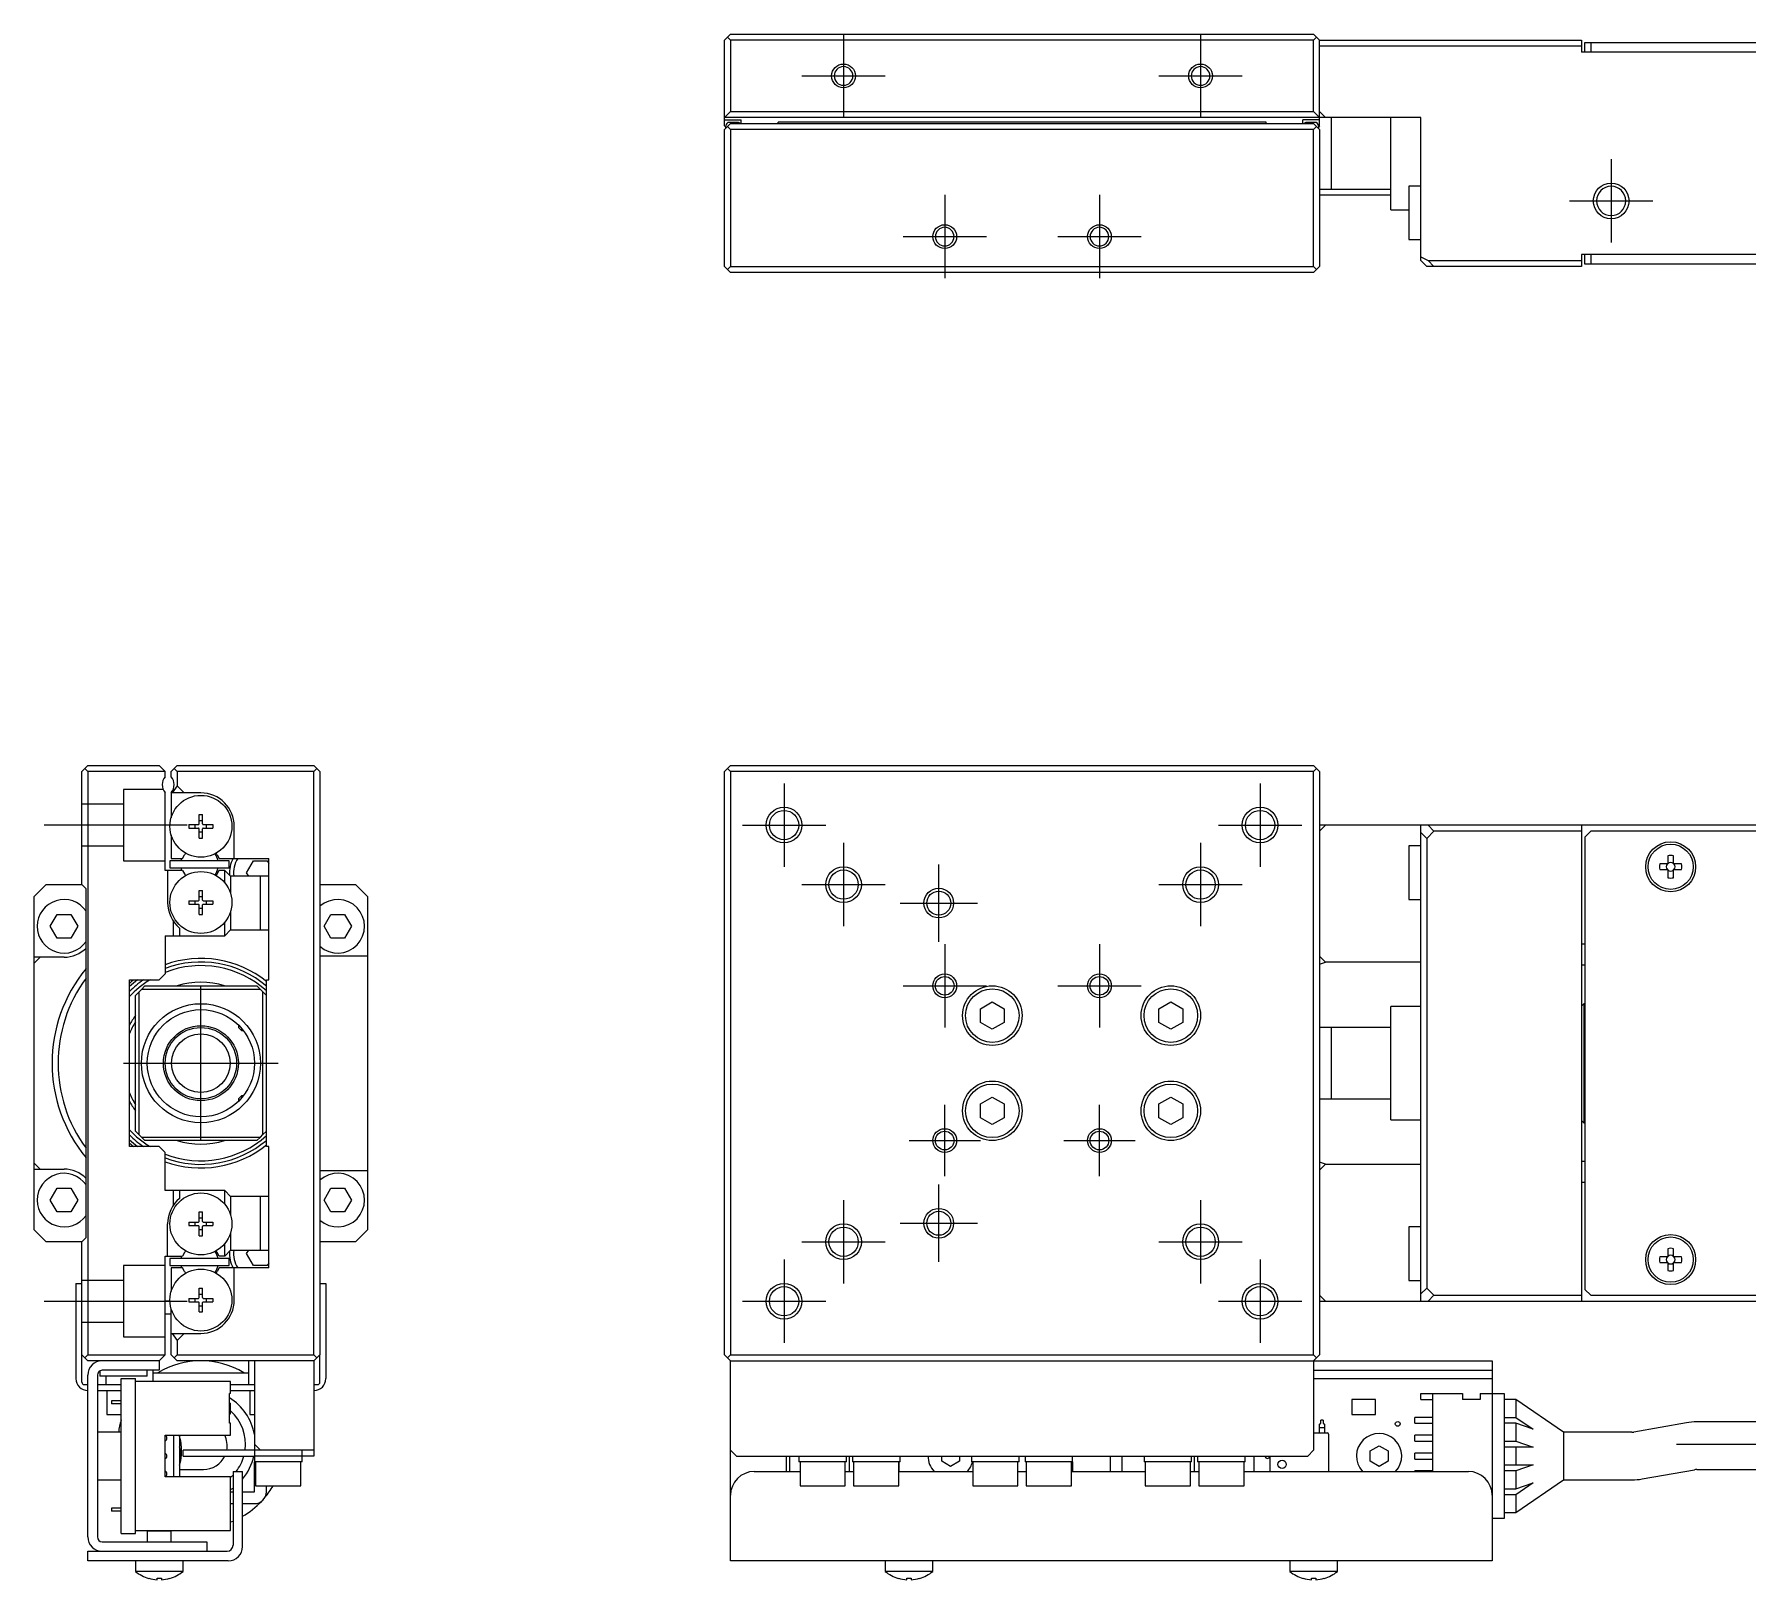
# Model space of a CAD drawing. Extents: x 0 to 586, y -8 to 205.
# Drawn here: x 0 to 144, y 71.4 to 201.2 of the extents above; entities that cross this region are included whole.
import ezdxf

# ---------------------------------------------------------------- set-up
doc = ezdxf.new("R2010")
doc.units = 0
doc.header["$LTSCALE"] = 0.5
doc.linetypes.add('CENTER', pattern=[50.8, 31.75, -6.35, 6.35, -6.35])
doc.linetypes.add('DASHED', pattern=[19.05, 12.7, -6.35])
for name, color, linetype in [('MSM_CENTER', 1, 'CENTER'), ('MSM_CONTINUOUS', 7, 'CONTINUOUS'), ('MSM_DASHED', 4, 'DASHED'), ('MSM_NARROW', 5, 'CONTINUOUS')]:
    doc.layers.add(name, color=color, linetype=linetype)

msp = doc.modelspace()

# ---------------------------------------------------------------- linework, layer by layer
at = {"layer": 'MSM_CENTER'}
for p, q in [((68.000001, 201.232417), (68.000001, 194.232417)), ((98.000001, 201.232417), (98.000001, 194.232417)), ((64.500001, 197.732417), (71.500001, 197.732417)), ((94.500001, 197.732417), (101.500001, 197.732417)), ((132.500001, 190.732417), (132.500001, 183.732417)), ((76.500001, 187.732417), (76.500001, 180.732417)), ((89.500001, 187.732417), (89.500001, 180.732417)), ((129.000001, 187.232417), (136.000001, 187.232417)), ((73.000001, 184.232417), (80.000001, 184.232417)), ((86.000001, 184.232417), (93.000001, 184.232417)), ((63.000001, 138.300001), (63.000001, 131.300001)), ((103.000001, 138.300001), (103.000001, 131.300001)), ((12.8398, 134.800001), (0.828344, 134.800001)), ((59.500001, 134.800001), (66.500001, 134.800001)), ((99.500001, 134.800001), (106.500001, 134.800001)), ((68.000001, 133.300001), (68.000001, 126.300001)), ((98.000001, 133.300001), (98.000001, 126.300001)), ((76.000001, 125.000001), (76.000001, 131.500001)), ((64.500001, 129.800001), (71.500001, 129.800001)), ((94.500001, 129.800001), (101.500001, 129.800001)), ((72.750001, 128.250001), (79.250001, 128.250001)), ((76.500001, 124.800001), (76.500001, 117.800001)), ((89.500001, 124.800001), (89.500001, 117.800001)), ((14.000001, 108.300001), (14.000001, 121.300001)), ((73.000001, 121.300001), (80.000001, 121.300001)), ((86.000001, 121.300001), (93.000001, 121.300001)), ((7.500001, 114.800001), (20.500001, 114.800001)), ((76.500001, 105.300001), (76.500001, 111.300001)), ((89.500001, 105.300001), (89.500001, 111.300001)), ((73.500001, 108.300001), (79.500001, 108.300001)), ((86.500001, 108.300001), (92.500001, 108.300001)), ((76.000001, 98.100001), (76.000001, 104.600001)), ((68.000001, 103.300001), (68.000001, 96.300001)), ((98.000001, 103.300001), (98.000001, 96.300001)), ((72.750001, 101.350001), (79.250001, 101.350001)), ((64.500001, 99.800001), (71.500001, 99.800001)), ((94.500001, 99.800001), (101.500001, 99.800001)), ((63.000001, 98.300001), (63.000001, 91.300001)), ((103.000001, 98.300001), (103.000001, 91.300001)), ((0.828344, 94.800001), (12.8398, 94.800001)), ((59.500001, 94.800001), (66.500001, 94.800001)), ((99.500001, 94.800001), (106.500001, 94.800001)), ((138.000001, 82.800001), (288.000001, 82.800001))]:
    msp.add_line(p, q, dxfattribs=at)
at = {"layer": 'MSM_CONTINUOUS'}
for p, q in [((58.250001, 200.982417), (58.000001, 200.732417)), ((58.000001, 193.532417), (58.000001, 200.732417)), ((58.500001, 201.232417), (58.250001, 200.982417)), ((58.250001, 200.982417), (58.500001, 200.732417)), ((58.500001, 201.232417), (107.500001, 201.232417)), ((58.500001, 200.732417), (58.500001, 194.732417)), ((107.500001, 200.732417), (58.500001, 200.732417)), ((108.000001, 200.732417), (107.500001, 201.232417)), ((107.500001, 200.732417), (107.750001, 200.982417)), ((107.500001, 194.732417), (107.500001, 200.732417)), ((108.000001, 193.532417), (108.000001, 200.732417)), ((108.000001, 200.732417), (130.000001, 200.732417)), ((130.000001, 200.232417), (108.000001, 200.232417)), ((130.000001, 200.732417), (130.000001, 199.732417)), ((130.300001, 199.732417), (130.300001, 200.532417)), ((130.300001, 200.532417), (145.300001, 200.532417)), ((130.800001, 200.532417), (130.800001, 199.732417)), ((145.500001, 199.732417), (130.000001, 199.732417)), ((58.500001, 194.732417), (58.000001, 194.232417)), ((58.500001, 194.732417), (107.500001, 194.732417)), ((108.000001, 194.232417), (107.500001, 194.732417)), ((108.500001, 194.232417), (108.000001, 194.732417)), ((116.500001, 194.232417), (58.000001, 194.232417)), ((58.000001, 194.032417), (59.400001, 194.032417)), ((58.100001, 193.432417), (58.000001, 193.532417)), ((58.250001, 193.482417), (58.000001, 193.232417)), ((58.000001, 181.732417), (58.000001, 193.232417)), ((58.100001, 193.332417), (58.100001, 193.532417)), ((58.500001, 193.732417), (58.250001, 193.482417)), ((58.500001, 193.232417), (58.250001, 193.482417)), ((59.100001, 193.832417), (58.400001, 193.832417)), ((58.500001, 193.732417), (107.500001, 193.732417)), ((107.500001, 193.232417), (58.500001, 193.232417)), ((58.500001, 193.232417), (58.500001, 181.732417)), ((59.400001, 193.732417), (59.400001, 194.032417)), ((103.500001, 193.847417), (62.500001, 193.847417)), ((62.500001, 193.732417), (62.500001, 193.847417)), ((103.500001, 193.732417), (103.500001, 193.847417)), ((106.600001, 193.732417), (106.600001, 194.032417)), ((108.000001, 194.032417), (106.600001, 194.032417)), ((107.600001, 193.832417), (106.900001, 193.832417)), ((107.500001, 193.732417), (108.000001, 193.232417)), ((107.750001, 193.482417), (107.500001, 193.232417)), ((107.500001, 181.732417), (107.500001, 193.232417)), ((108.000001, 193.532417), (107.900001, 193.432417)), ((107.900001, 193.532417), (107.900001, 193.332417)), ((108.000001, 193.232417), (108.000001, 181.732417)), ((109.000001, 188.232412), (109.000001, 194.232422)), ((114.000001, 186.482417), (114.000001, 194.232417)), ((116.500001, 182.232417), (116.500001, 194.232417)), ((108.000001, 188.232417), (114.000001, 188.232417)), ((108.000001, 187.732417), (114.000001, 187.732417)), ((115.500001, 188.482417), (115.500001, 183.982417)), ((116.500001, 188.482417), (115.500001, 188.482417)), ((114.000001, 186.482417), (115.500001, 186.482417)), ((115.500001, 183.982417), (116.500001, 183.982417)), ((58.000001, 181.732417), (58.250001, 181.482417)), ((58.250001, 181.482417), (58.500001, 181.732417)), ((58.250001, 181.482417), (58.500001, 181.232417)), ((58.500001, 181.732417), (107.500001, 181.732417)), ((107.500001, 181.732417), (107.750001, 181.482417)), ((107.500001, 181.232417), (108.000001, 181.732417)), ((116.500001, 182.538603), (117.112374, 182.232417)), ((117.000001, 181.732417), (116.500001, 182.232417)), ((130.000001, 181.732417), (117.000001, 181.732417)), ((117.112374, 182.232417), (130.000001, 182.232417)), ((117.112374, 182.232417), (117.612374, 181.732417)), ((145.500001, 182.732417), (130.000001, 182.732417)), ((130.000001, 182.732417), (130.000001, 181.732417)), ((130.300001, 181.932417), (130.300001, 182.732417)), ((145.700001, 181.932417), (130.300001, 181.932417)), ((130.800001, 182.732417), (130.800001, 181.932417)), ((107.500001, 181.232417), (58.500001, 181.232417)), ((4.250001, 139.550001), (4.500001, 139.800001)), ((4.500001, 139.800001), (10.500001, 139.800001)), ((10.500001, 139.800001), (11.000001, 139.300001)), ((12.000001, 139.800001), (11.750001, 139.550001)), ((12.000001, 139.800001), (23.500001, 139.800001)), ((23.750001, 139.550001), (23.500001, 139.800001)), ((58.000001, 139.300001), (58.500001, 139.800001)), ((58.500001, 139.800001), (107.500001, 139.800001)), ((107.500001, 139.800001), (107.750001, 139.550001)), ((4.000001, 139.300001), (4.250001, 139.550001)), ((4.000001, 129.800001), (4.000001, 139.300001)), ((4.250001, 139.550001), (4.500001, 139.300001)), ((4.500001, 139.300001), (4.500001, 90.300001)), ((11.000001, 139.300001), (4.500001, 139.300001)), ((11.000001, 138.861438), (11.000001, 139.300001)), ((11.500001, 139.300001), (11.750001, 139.550001)), ((11.500001, 138.861438), (11.500001, 139.300001)), ((11.750001, 139.550001), (12.000001, 139.300001)), ((12.000001, 139.300001), (12.000001, 138.100001)), ((23.500001, 139.300001), (12.000001, 139.300001)), ((23.500001, 139.300001), (23.750001, 139.550001)), ((23.500001, 90.300001), (23.500001, 139.300001)), ((23.750001, 139.550001), (24.000001, 139.300001)), ((24.000001, 139.300001), (24.000001, 90.300001)), ((58.000001, 90.300001), (58.000001, 139.300001)), ((58.250001, 139.550001), (58.500001, 139.300001)), ((58.500001, 139.300001), (58.500001, 90.300001)), ((107.500001, 139.300001), (58.500001, 139.300001)), ((107.500001, 139.300001), (107.750001, 139.550001)), ((107.500001, 90.300001), (107.500001, 139.300001)), ((107.750001, 139.550001), (108.000001, 139.300001)), ((108.000001, 139.300001), (108.000001, 90.300001)), ((11.000001, 131.000001), (11.000001, 137.538563)), ((11.500001, 137.538563), (11.500001, 135.414143)), ((14.000001, 137.500001), (11.500001, 137.500001)), ((12.000001, 138.100001), (11.575737, 137.500001)), ((12.600001, 137.500001), (12.000001, 138.100001)), ((13.855001, 135.700001), (14.145001, 135.700001)), ((13.855001, 134.905001), (13.855001, 135.700001)), ((14.145001, 134.905001), (14.145001, 135.700001)), ((11.401925, 134.800001), (11.000001, 134.800001)), ((11.500001, 133.985858), (11.500001, 132.000001)), ((13.000001, 134.845001), (13.795001, 134.845001)), ((13.000001, 134.845001), (13.000001, 134.555001)), ((13.000001, 134.555001), (13.795001, 134.555001)), ((13.529994, 134.555001), (13.529994, 134.845001)), ((14.145001, 135.170007), (13.855001, 135.170007)), ((13.855001, 133.700001), (13.855001, 134.495001)), ((13.855001, 134.229994), (14.145001, 134.229994)), ((14.145001, 133.700001), (14.145001, 134.495001)), ((14.205001, 134.845001), (15.000001, 134.845001)), ((14.205001, 134.555001), (15.000001, 134.555001)), ((14.470008, 134.555001), (14.470008, 134.845001)), ((15.000001, 134.845001), (15.000001, 134.555001)), ((16.800001, 132.000001), (16.800001, 134.700001)), ((108.000001, 134.300001), (108.500001, 134.800001)), ((151.500001, 134.800001), (108.000001, 134.800001)), ((116.500001, 94.800001), (116.500001, 134.800001)), ((117.000001, 133.687628), (116.500001, 134.187628)), ((117.612374, 134.300001), (117.000001, 133.687628)), ((117.112374, 134.800001), (117.612374, 134.300001)), ((130.000001, 134.300001), (117.612374, 134.300001)), ((130.000001, 134.800001), (130.000001, 94.800001)), ((130.800001, 134.300001), (130.300001, 133.800001)), ((144.800001, 134.300001), (130.800001, 134.300001)), ((13.855001, 133.700001), (14.145001, 133.700001)), ((115.500001, 133.050001), (115.500001, 128.550001)), ((116.500001, 133.050001), (115.500001, 133.050001)), ((117.000001, 133.687628), (117.000001, 95.912373)), ((130.300001, 133.800001), (130.300001, 95.800001)), ((11.385001, 131.800001), (11.385001, 131.200001)), ((16.385001, 131.800001), (11.385001, 131.800001)), ((11.385001, 131.200001), (16.385001, 131.200001)), ((11.500001, 132.000001), (12.455589, 132.000001)), ((12.455589, 132.000001), (12.625186, 132.293751)), ((15.374816, 132.293751), (15.544413, 132.000001)), ((15.544413, 132.000001), (19.700001, 132.000001)), ((16.385001, 131.200001), (16.385001, 131.800001)), ((17.845301, 130.800001), (18.422651, 131.800001)), ((18.422651, 131.800001), (19.577351, 131.800001)), ((19.577351, 131.800001), (19.700001, 131.587565)), ((19.700001, 121.800001), (19.700001, 132.000001)), ((137.260001, 131.540001), (136.580817, 131.540001)), ((136.580817, 131.060001), (137.260001, 131.060001)), ((137.260001, 132.219185), (137.260001, 131.540001)), ((137.260001, 131.060001), (137.260001, 130.380816)), ((137.740001, 131.540001), (137.740001, 132.219185)), ((138.419186, 131.540001), (137.740001, 131.540001)), ((137.740001, 130.380816), (137.740001, 131.060001)), ((137.740001, 131.060001), (138.419186, 131.060001)), ((1, 129.800001), (0, 128.800001)), ((1, 129.800001), (4.000001, 129.800001)), ((4.350001, 129.450001), (4.000001, 129.800001)), ((12.455589, 131.000001), (11.000001, 131.000001)), ((11.200001, 131.000001), (11.200001, 128.300001)), ((12.455589, 131.000001), (12.625186, 130.706251)), ((15.374816, 130.706251), (15.544413, 131.000001)), ((16.000001, 131.000001), (15.544413, 131.000001)), ((16.000001, 129.961325), (16.000001, 131.000001)), ((16.000001, 131.000001), (16.500001, 130.500001)), ((16.500001, 130.500001), (16.500001, 129.014143)), ((19.700001, 130.500001), (16.500001, 130.500001)), ((18.018506, 130.500001), (17.845301, 130.800001)), ((19.000001, 126.000001), (19.000001, 130.500001)), ((24.000001, 129.800001), (27, 129.800001)), ((28, 128.800001), (27, 129.800001)), ((0, 100.800001), (0, 128.800001)), ((4.350001, 100.150001), (4.350001, 129.450001)), ((13.000001, 128.445001), (13.795001, 128.445001)), ((13.000001, 128.445001), (13.000001, 128.155001)), ((13.000001, 128.155001), (13.795001, 128.155001)), ((13.529994, 128.155001), (13.529994, 128.445001)), ((13.855001, 129.300001), (14.145001, 129.300001)), ((13.855001, 128.505001), (13.855001, 129.300001)), ((14.145001, 128.770007), (13.855001, 128.770007)), ((14.145001, 128.505001), (14.145001, 129.300001)), ((14.205001, 128.445001), (15.000001, 128.445001)), ((14.205001, 128.155001), (15.000001, 128.155001)), ((14.470008, 128.155001), (14.470008, 128.445001)), ((15.000001, 128.445001), (15.000001, 128.155001)), ((28, 128.800001), (28.000001, 123.800001)), ((115.500001, 128.550001), (116.500001, 128.550001)), ((1.3453, 126.300001), (1.92265, 127.300001)), ((1.92265, 127.300001), (3.07735, 127.300001)), ((3.07735, 127.300001), (3.654701, 126.300001)), ((11.700001, 125.500001), (11.700001, 126.703129)), ((13.855001, 127.300001), (13.855001, 128.095001)), ((13.855001, 127.829994), (14.145001, 127.829994)), ((13.855001, 127.300001), (14.145001, 127.300001)), ((14.145001, 127.300001), (14.145001, 128.095001)), ((16.500001, 127.585858), (16.500001, 126.000001)), ((24.3453, 126.300001), (24.92265, 127.300001)), ((24.92265, 127.300001), (26.07735, 127.300001)), ((26.07735, 127.300001), (26.654701, 126.300001)), ((1.92265, 125.300001), (1.3453, 126.300001)), ((3.07735, 125.300001), (1.92265, 125.300001)), ((3.654701, 126.300001), (3.07735, 125.300001)), ((11.000001, 125.500001), (16.000001, 125.500001)), ((11.000001, 125.500001), (11.000001, 122.300001)), ((12.200001, 126.155239), (12.200001, 125.500001)), ((16.000001, 125.500001), (16.000001, 126.638676)), ((16.500001, 126.000001), (16.000001, 125.500001)), ((16.500001, 126.000001), (19.700001, 126.000001)), ((24.92265, 125.300001), (24.3453, 126.300001)), ((26.07735, 125.300001), (24.92265, 125.300001)), ((26.654701, 126.300001), (26.07735, 125.300001)), ((130.300001, 124.800001), (130.000001, 124.800001)), ((0, 123.200001), (0.5, 123.700001)), ((2.5, 123.700001), (0, 123.700001)), ((28.000001, 123.800001), (24.000001, 123.800001)), ((28.000001, 123.800001), (28.000001, 105.800001)), ((108.500001, 123.285282), (108.000001, 123.785282)), ((108.000001, 123.10561), (108.500001, 123.285282)), ((116.500001, 123.285282), (108.500001, 123.285282)), ((130.000001, 123.050001), (130.300001, 123.050001)), ((8.000001, 121.800001), (10.500001, 121.800001)), ((8.000001, 107.800001), (8.000001, 121.800001)), ((8.500001, 120.500001), (9.000001, 121.000001)), ((9.000001, 121.000001), (9.300001, 121.300001)), ((19.000001, 121.000001), (9.000001, 121.000001)), ((9.300001, 121.300001), (18.700001, 121.300001)), ((11.000001, 122.300001), (10.500001, 121.800001)), ((18.700001, 121.300001), (19.000001, 121.000001)), ((19.200001, 120.800001), (19.000001, 121.000001)), ((19.500001, 107.800001), (19.500001, 121.800001)), ((19.500001, 121.800001), (19.700001, 121.800001)), ((8.500001, 109.100001), (8.500001, 120.500001)), ((8.800001, 120.800001), (8.800001, 108.800001)), ((19.200001, 108.800001), (19.200001, 120.800001)), ((19.200001, 120.800001), (19.500001, 120.500001)), ((79.500001, 119.377351), (80.500001, 119.954701)), ((80.500001, 119.954701), (81.500001, 119.377351)), ((94.500001, 119.377351), (95.500001, 119.954701)), ((95.500001, 119.954701), (96.500001, 119.377351)), ((114.000001, 110.050001), (114.000001, 119.550001)), ((116.500001, 119.550001), (114.000001, 119.550001)), ((130.200001, 119.800001), (130.000001, 119.600001)), ((130.200001, 119.800001), (130.200001, 109.800001)), ((130.300001, 119.800001), (130.200001, 119.800001)), ((79.500001, 118.22265), (79.500001, 119.377351)), ((80.500001, 117.6453), (79.500001, 118.22265)), ((81.500001, 118.22265), (80.500001, 117.6453)), ((81.500001, 119.377351), (81.500001, 118.22265)), ((94.500001, 118.22265), (94.500001, 119.377351)), ((95.500001, 117.6453), (94.500001, 118.22265)), ((96.500001, 118.22265), (95.500001, 117.6453)), ((96.500001, 119.377351), (96.500001, 118.22265)), ((17.200001, 117.775001), (17.200001, 117.963859)), ((17.200001, 117.775001), (17.425001, 117.550001)), ((17.425001, 117.718797), (17.425001, 117.550001)), ((17.425001, 117.550001), (17.561869, 117.550001)), ((114.000001, 117.800001), (108.000001, 117.800001)), ((109.000001, 111.799996), (109.000001, 117.800006)), ((17.425001, 112.050001), (17.200001, 111.825001)), ((17.200001, 111.636142), (17.200001, 111.825001)), ((17.425001, 112.050001), (17.425001, 111.881204)), ((17.561725, 112.050001), (17.425001, 112.050001)), ((17.561953, 112.050001), (17.561744, 112.050001)), ((79.500001, 111.377351), (80.500001, 111.954701)), ((79.500001, 110.22265), (79.500001, 111.377351)), ((80.500001, 111.954701), (81.500001, 111.377351)), ((81.500001, 111.377351), (81.500001, 110.22265)), ((94.500001, 111.377351), (95.500001, 111.954701)), ((94.500001, 110.22265), (94.500001, 111.377351)), ((95.500001, 111.954701), (96.500001, 111.377351)), ((96.500001, 111.377351), (96.500001, 110.22265)), ((108.000001, 111.800001), (114.000001, 111.800001)), ((80.500001, 109.6453), (79.500001, 110.22265)), ((81.500001, 110.22265), (80.500001, 109.6453)), ((95.500001, 109.6453), (94.500001, 110.22265)), ((96.500001, 110.22265), (95.500001, 109.6453)), ((114.000001, 110.050001), (116.500001, 110.050001)), ((130.000001, 110.000001), (130.200001, 109.800001)), ((130.200001, 109.800001), (130.300001, 109.800001)), ((9.300001, 108.300001), (8.500001, 109.100001)), ((9.000001, 108.600001), (19.000001, 108.600001)), ((18.700001, 108.300001), (9.300001, 108.300001)), ((19.000001, 108.600001), (18.700001, 108.300001)), ((19.000001, 108.600001), (19.200001, 108.800001)), ((19.500001, 109.100001), (19.200001, 108.800001)), ((10.500001, 107.800001), (8.000001, 107.800001)), ((10.500001, 107.800001), (11.000001, 107.300001)), ((11.000001, 104.100001), (11.000001, 107.300001)), ((19.700001, 107.800001), (19.500001, 107.800001)), ((19.700001, 97.600001), (19.700001, 107.800001)), ((130.300001, 106.550001), (130.000001, 106.550001)), ((0.5, 105.900001), (0, 106.400001)), ((0, 105.900001), (2.5, 105.900001)), ((24.000001, 105.800001), (28.000001, 105.800001)), ((28.000001, 105.800001), (28, 100.800001)), ((108.500001, 106.314719), (108.000001, 106.494391)), ((108.000001, 105.814719), (108.500001, 106.314719)), ((108.500001, 106.314719), (116.500001, 106.314719)), ((1.3453, 103.300001), (1.92265, 104.300001)), ((1.92265, 104.300001), (3.07735, 104.300001)), ((3.07735, 104.300001), (3.654701, 103.300001)), ((16.000001, 104.100001), (11.000001, 104.100001)), ((11.700001, 102.896872), (11.700001, 104.100001)), ((12.200001, 104.100001), (12.200001, 103.444762)), ((16.000001, 102.961325), (16.000001, 104.100001)), ((16.000001, 104.100001), (16.500001, 103.600001)), ((24.3453, 103.300001), (24.92265, 104.300001)), ((24.92265, 104.300001), (26.07735, 104.300001)), ((26.07735, 104.300001), (26.654701, 103.300001)), ((130.000001, 104.800001), (130.300001, 104.800001)), ((1.92265, 102.300001), (1.3453, 103.300001)), ((3.07735, 102.300001), (1.92265, 102.300001)), ((3.654701, 103.300001), (3.07735, 102.300001)), ((13.855001, 102.300001), (14.145001, 102.300001)), ((13.855001, 101.505001), (13.855001, 102.300001)), ((14.145001, 101.505001), (14.145001, 102.300001)), ((16.500001, 103.600001), (16.500001, 102.014143)), ((19.700001, 103.600001), (16.500001, 103.600001)), ((19.000001, 99.100001), (19.000001, 103.600001)), ((24.92265, 102.300001), (24.3453, 103.300001)), ((26.07735, 102.300001), (24.92265, 102.300001)), ((26.654701, 103.300001), (26.07735, 102.300001)), ((0, 100.800001), (1, 99.800001)), ((11.200001, 98.600001), (11.200001, 101.300001)), ((13.000001, 101.445001), (13.795001, 101.445001)), ((13.000001, 101.445001), (13.000001, 101.155001)), ((13.000001, 101.155001), (13.795001, 101.155001)), ((13.529994, 101.155001), (13.529994, 101.445001)), ((14.145001, 101.770007), (13.855001, 101.770007)), ((13.855001, 100.300001), (13.855001, 101.095001)), ((13.855001, 100.829994), (14.145001, 100.829994)), ((14.145001, 100.300001), (14.145001, 101.095001)), ((14.205001, 101.445001), (15.000001, 101.445001)), ((14.205001, 101.155001), (15.000001, 101.155001)), ((14.470008, 101.155001), (14.470008, 101.445001)), ((15.000001, 101.445001), (15.000001, 101.155001)), ((27, 99.800001), (28, 100.800001)), ((115.500001, 101.050001), (115.500001, 96.550001)), ((116.500001, 101.050001), (115.500001, 101.050001)), ((4.000001, 99.800001), (1, 99.800001)), ((4.000001, 99.800001), (4.350001, 100.150001)), ((4.000001, 90.300001), (4.000001, 99.800001)), ((13.855001, 100.300001), (14.145001, 100.300001)), ((16.000001, 98.600001), (16.000001, 99.638676)), ((16.500001, 100.585858), (16.500001, 99.100001)), ((27, 99.800001), (24.000001, 99.800001)), ((11.000001, 98.600001), (12.455589, 98.600001)), ((11.000001, 90.300001), (11.000001, 98.600001)), ((11.385001, 98.400001), (11.385001, 97.800001)), ((16.385001, 98.400001), (11.385001, 98.400001)), ((12.625186, 98.893751), (12.455589, 98.600001)), ((15.544413, 98.600001), (15.374816, 98.893751)), ((16.000001, 98.600001), (15.544413, 98.600001)), ((16.500001, 99.100001), (16.000001, 98.600001)), ((16.385001, 97.800001), (16.385001, 98.400001)), ((16.500001, 99.100001), (19.700001, 99.100001)), ((17.845301, 98.800001), (18.018506, 99.100001)), ((18.422651, 97.800001), (17.845301, 98.800001)), ((19.700001, 98.012436), (19.577351, 97.800001)), ((137.260001, 98.540001), (136.580817, 98.540001)), ((136.580817, 98.060001), (137.260001, 98.060001)), ((137.260001, 99.219185), (137.260001, 98.540001)), ((137.260001, 98.060001), (137.260001, 97.380816)), ((137.740001, 98.540001), (137.740001, 99.219185)), ((138.419186, 98.540001), (137.740001, 98.540001)), ((137.740001, 97.380816), (137.740001, 98.060001)), ((137.740001, 98.060001), (138.419186, 98.060001)), ((11.385001, 97.800001), (16.385001, 97.800001)), ((12.455589, 97.600001), (11.500001, 97.600001)), ((11.500001, 97.600001), (11.500001, 95.614143)), ((12.625186, 97.306251), (12.455589, 97.600001)), ((15.544413, 97.600001), (15.374816, 97.306251)), ((19.700001, 97.600001), (15.544413, 97.600001)), ((16.800001, 94.900001), (16.800001, 97.600001)), ((19.577351, 97.800001), (18.422651, 97.800001)), ((115.500001, 96.550001), (116.500001, 96.550001)), ((3.5, 96.300001), (3.5, 88.300001)), ((3.5, 96.300001), (4, 96.300001)), ((13.000001, 95.045001), (13.795001, 95.045001)), ((13.000001, 95.045001), (13.000001, 94.755001)), ((13.529994, 94.755001), (13.529994, 95.045001)), ((13.855001, 95.900001), (14.145001, 95.900001)), ((13.855001, 95.105001), (13.855001, 95.900001)), ((14.145001, 95.370007), (13.855001, 95.370007)), ((14.145001, 95.105001), (14.145001, 95.900001)), ((14.205001, 95.045001), (15.000001, 95.045001)), ((14.470008, 94.755001), (14.470008, 95.045001)), ((15.000001, 95.045001), (15.000001, 94.755001)), ((24, 96.300001), (24.5, 96.300001)), ((24.5, 96.300001), (24.5, 88.300001)), ((108.500001, 94.800001), (108.000001, 95.300001)), ((116.500001, 95.412373), (117.000001, 95.912373)), ((117.000001, 95.912373), (117.612374, 95.300001)), ((117.612374, 95.300001), (117.112374, 94.800001)), ((117.612374, 95.300001), (130.000001, 95.300001)), ((130.300001, 95.800001), (130.800001, 95.300001)), ((130.800001, 95.300001), (144.800001, 95.300001)), ((11.401925, 94.800001), (11.000001, 94.800001)), ((11.500001, 93.720001), (11.000001, 93.720001)), ((11.500001, 90.300001), (11.500001, 94.185858)), ((13.000001, 94.755001), (13.795001, 94.755001)), ((13.855001, 93.900001), (13.855001, 94.695001)), ((13.855001, 94.429994), (14.145001, 94.429994)), ((13.855001, 93.900001), (14.145001, 93.900001)), ((14.145001, 93.900001), (14.145001, 94.695001)), ((14.205001, 94.755001), (15.000001, 94.755001)), ((108.000001, 94.800001), (145.500001, 94.800001)), ((11.500001, 92.100001), (14.000001, 92.100001)), ((11.575737, 92.100001), (12.000001, 91.500001)), ((12.000001, 91.500001), (12.600001, 92.100001)), ((12.000001, 91.500001), (12.000001, 90.300001)), ((4, 88.000001), (4.000001, 90.300001)), ((4.500001, 89.800001), (4.000001, 90.300001)), ((4.500001, 90.300001), (4.250001, 90.050001)), ((4.500001, 90.300001), (11.000001, 90.300001)), ((10.500001, 89.800001), (4.500001, 89.800001)), ((11.000001, 90.300001), (10.500001, 89.800001)), ((10.500001, 89.800001), (10.500001, 89.000001)), ((12.000001, 89.800001), (11.500001, 90.300001)), ((12.000001, 90.300001), (11.750001, 90.050001)), ((12.000001, 90.300001), (23.500001, 90.300001)), ((23.500001, 89.800001), (12.000001, 89.800001)), ((18, 89.800001), (18, 87.800001)), ((18.500001, 89.800001), (18.500001, 81.300001)), ((23.750001, 90.050001), (23.500001, 90.300001)), ((23.500001, 89.800001), (24.000001, 90.300001)), ((23.500001, 89.800001), (23.500001, 81.800001)), ((24, 88.000001), (24.000001, 90.300001)), ((58.250001, 90.050001), (58.000001, 90.300001)), ((58.500001, 90.300001), (58.250001, 90.050001)), ((58.500001, 89.800001), (58.250001, 90.050001)), ((58.500001, 90.300001), (107.500001, 90.300001)), ((58.500001, 89.800001), (122.500001, 89.800001)), ((58.500001, 73.000001), (58.500001, 89.800001)), ((107.750001, 90.050001), (107.500001, 90.300001)), ((108.000001, 90.300001), (107.500001, 89.800001)), ((107.500001, 89.800001), (107.500001, 82.300001)), ((122.500001, 89.800001), (122.500001, 73.000001)), ((4.500001, 75.000001), (4.500001, 88.600001)), ((5.300001, 88.600001), (5.300001, 75.000001)), ((5.500001, 88.946411), (5.500001, 88.500001)), ((9.500001, 88.500001), (5.500001, 88.500001)), ((10.500001, 89.000001), (5.700001, 89.000001)), ((6, 88.500001), (6, 87.800001)), ((7.300001, 75.300001), (7.300001, 88.300001)), ((7.300001, 88.300001), (8.500001, 88.300001)), ((8.500001, 75.300001), (8.500001, 88.300001)), ((16.500001, 88.050001), (8.500001, 88.050001)), ((9.500001, 88.500001), (9.500001, 89.000001)), ((10, 88.050001), (10, 89.000001)), ((10, 88.800001), (18, 88.800001)), ((16.500001, 87.050001), (16.500001, 88.050001)), ((107.500001, 89.000001), (122.500001, 89.000001)), ((107.500001, 88.300001), (122.500001, 88.300001)), ((4.2, 87.800001), (4.500001, 87.800001)), ((5.300001, 87.800001), (7.300001, 87.800001)), ((5.300001, 87.300001), (7.300001, 87.300001)), ((6.1, 87.300001), (6.1, 85.300001)), ((6.500001, 86.425001), (6.500001, 86.175001)), ((7.300001, 86.425001), (6.500001, 86.425001)), ((16.400001, 84.550001), (16.400001, 87.050001)), ((16.500001, 87.050001), (16.400001, 87.050001)), ((16.500001, 87.800001), (18.500001, 87.800001)), ((16.500001, 87.300001), (18.500001, 87.300001)), ((18.1, 87.300001), (18.1, 85.300001)), ((23.500001, 87.800001), (23.8, 87.800001)), ((110.705001, 86.552501), (110.705001, 85.302501)), ((112.705001, 86.552501), (110.705001, 86.552501)), ((112.705001, 85.302501), (112.705001, 86.552501)), ((116.500001, 86.550001), (116.500001, 87.050001)), ((116.500001, 87.050001), (120.000001, 87.050001)), ((116.500001, 86.550001), (117.500001, 86.550001)), ((117.500001, 87.050001), (117.500001, 80.500001)), ((120.000001, 87.050001), (120.000001, 86.550001)), ((121.500001, 86.550001), (120.000001, 86.550001)), ((121.500001, 87.050001), (123.500001, 87.050001)), ((121.500001, 87.050001), (121.500001, 86.550001)), ((123.500001, 87.050001), (123.500001, 76.550001)), ((124.500001, 86.550001), (123.500001, 86.550001)), ((124.500001, 86.550001), (124.500001, 85.050001)), ((128.500001, 83.800001), (124.500001, 86.550001)), ((6.1, 85.300001), (7.300001, 85.300001)), ((7.300001, 86.175001), (6.500001, 86.175001)), ((16.400001, 86.250001), (16.500001, 86.250001)), ((16.400001, 85.875001), (16.500001, 85.875001)), ((16.400001, 85.725001), (16.500001, 85.725001)), ((16.400001, 85.350001), (16.500001, 85.350001)), ((16.500001, 85.350001), (16.500001, 86.250001)), ((18.1, 85.300001), (18.500001, 85.300001)), ((110.705001, 85.302501), (112.705001, 85.302501)), ((116.000001, 84.550001), (116.000001, 85.050001)), ((117.500001, 85.050001), (116.000001, 85.050001)), ((123.500001, 85.050001), (124.500001, 85.050001)), ((124.500001, 85.050001), (125.954547, 84.050001)), ((7.300001, 83.800001), (5.300001, 83.800001)), ((11.000001, 83.550001), (16.500001, 83.550001)), ((11.000001, 80.050001), (11.000001, 83.550001)), ((11.700001, 83.550001), (11.700001, 80.050001)), ((12.200001, 83.550001), (12.200001, 80.050001)), ((16.500001, 84.550001), (16.400001, 84.550001)), ((16.500001, 83.550001), (16.500001, 84.550001)), ((107.500001, 83.750001), (108.655001, 83.750001)), ((107.995001, 84.483605), (108.110001, 84.550001)), ((107.995001, 83.750001), (107.995001, 84.483605)), ((107.995001, 84.190001), (108.425001, 84.190001)), ((108.110001, 84.550001), (108.110001, 84.800001)), ((108.310001, 84.800001), (108.110001, 84.800001)), ((108.310001, 84.800001), (108.310001, 84.550001)), ((108.310001, 84.550001), (108.425001, 84.483605)), ((108.425001, 84.483605), (108.425001, 83.750001)), ((108.755001, 83.650001), (108.755001, 80.500001)), ((116.000001, 84.550001), (117.500001, 84.550001)), ((116.000001, 83.050001), (116.000001, 83.550001)), ((117.500001, 83.550001), (116.000001, 83.550001)), ((124.500001, 84.550001), (123.500001, 84.550001)), ((124.500001, 84.550001), (124.500001, 83.050001)), ((125.954547, 84.050001), (124.500001, 84.550001)), ((128.500001, 83.800001), (128.500001, 79.800001)), ((134.237535, 83.800001), (128.500001, 83.800001)), ((138.818265, 84.59228), (134.411184, 83.815193)), ((152.000001, 84.668241), (139.686506, 84.668241)), ((12.350001, 82.668241), (12.350001, 81.800001)), ((12.500001, 81.799999), (12.500001, 82.300001)), ((23.500001, 82.300001), (12.500001, 82.300001)), ((19.000001, 82.300001), (18.500001, 82.800001)), ((22.500001, 81.300001), (22.500001, 82.300001)), ((58.500001, 82.300001), (59.000001, 81.800001)), ((107.000001, 81.800001), (107.500001, 82.300001)), ((112.250001, 82.233013), (113.000001, 82.666026)), ((112.250001, 81.366988), (112.250001, 82.233013)), ((113.000001, 82.666026), (113.750001, 82.233013)), ((113.750001, 82.233013), (113.750001, 81.366988)), ((116.000001, 83.050001), (117.500001, 83.050001)), ((123.500001, 83.050001), (124.500001, 83.050001)), ((125.954547, 82.550001), (123.500001, 82.550001)), ((124.500001, 83.050001), (125.954547, 82.550001)), ((124.500001, 82.550001), (124.500001, 81.050001)), ((12.200001, 80.668241), (14.206727, 80.668241)), ((12.500001, 81.799999), (18.500001, 81.799999)), ((18.5, 78.800001), (18.5, 81.300001)), ((22.500001, 81.800001), (18.500001, 81.799999)), ((22.500001, 81.300001), (18.500001, 81.300001)), ((18.600001, 81.300001), (18.600001, 79.300001)), ((22.400001, 79.300001), (22.400001, 81.300001)), ((23.500001, 81.800001), (22.500001, 81.800001)), ((59.000001, 81.800001), (107.000001, 81.800001)), ((63.200001, 80.500001), (63.200001, 81.800001)), ((63.500001, 80.500001), (63.500001, 81.800001)), ((64.250001, 81.800001), (64.250001, 81.300001)), ((68.250001, 81.300001), (64.250001, 81.300001)), ((64.350001, 81.300001), (64.350001, 79.300001)), ((68.150001, 79.300001), (68.150001, 81.300001)), ((68.250001, 81.300001), (68.250001, 81.800001)), ((68.500001, 80.500001), (68.500001, 81.800001)), ((68.750001, 81.800001), (68.750001, 81.300001)), ((72.750001, 81.300001), (68.750001, 81.300001)), ((68.850001, 81.300001), (68.850001, 79.300001)), ((72.650001, 79.300001), (72.650001, 81.300001)), ((72.665001, 80.500001), (72.665001, 81.300001)), ((72.750001, 81.300001), (72.750001, 81.800001)), ((76.250001, 81.366988), (76.250001, 81.800001)), ((77.000001, 80.933975), (76.250001, 81.366988)), ((77.750001, 81.366988), (77.000001, 80.933975)), ((77.750001, 81.800001), (77.750001, 81.366988)), ((78.750001, 81.800001), (78.750001, 81.300001)), ((82.750001, 81.300001), (78.750001, 81.300001)), ((78.850001, 81.300001), (78.850001, 79.300001)), ((82.650001, 79.300001), (82.650001, 81.300001)), ((82.750001, 81.300001), (82.750001, 81.800001)), ((83.250001, 81.800001), (83.250001, 81.300001)), ((87.250001, 81.300001), (83.250001, 81.300001)), ((83.350001, 81.300001), (83.350001, 79.300001)), ((87.150001, 79.300001), (87.150001, 81.300001)), ((87.245001, 81.300001), (87.245001, 80.500001)), ((87.250001, 81.300001), (87.250001, 81.800001)), ((90.445001, 80.500001), (90.445001, 81.800001)), ((91.372501, 81.799999), (91.372501, 80.500001)), ((93.250001, 81.800001), (93.250001, 81.300001)), ((97.250001, 81.300001), (93.250001, 81.300001)), ((93.350001, 81.300001), (93.350001, 79.300001)), ((97.150001, 79.300001), (97.150001, 81.300001)), ((97.250001, 81.300001), (97.250001, 81.800001)), ((97.500001, 80.500001), (97.500001, 81.799999)), ((97.750001, 81.800001), (97.750001, 81.300001)), ((101.750001, 81.300001), (97.750001, 81.300001)), ((97.850001, 81.300001), (97.850001, 79.300001)), ((101.650001, 79.300001), (101.650001, 81.300001)), ((101.750001, 81.300001), (101.750001, 81.800001)), ((102.500001, 80.500001), (102.500001, 81.800001)), ((103.855001, 80.500001), (103.855001, 81.800001)), ((113.000001, 80.933975), (112.250001, 81.366988)), ((113.750001, 81.366988), (113.000001, 80.933975)), ((116.000001, 81.550001), (116.000001, 82.050001)), ((117.500001, 82.050001), (116.000001, 82.050001)), ((116.000001, 81.550001), (117.500001, 81.550001)), ((123.500001, 81.050001), (125.954547, 81.050001)), ((125.954547, 81.050001), (124.500001, 80.550001)), ((135.105776, 79.875962), (139.512858, 80.653049)), ((139.686506, 80.668241), (152.000001, 80.668241)), ((5.300001, 79.800001), (7.300001, 79.800001)), ((16.500001, 80.050001), (11.000001, 80.050001)), ((16.500001, 75.550001), (16.500001, 80.050001)), ((16.700001, 80.500001), (17.500001, 80.500001)), ((16.700001, 80.500001), (16.700001, 74.300001)), ((17.500001, 74.200001), (17.500001, 80.500001)), ((18.600001, 79.300001), (22.400001, 79.300001)), ((19.5, 78.800001), (19.5, 79.300001)), ((60.500001, 80.500001), (64.350001, 80.500001)), ((64.350001, 79.300001), (68.150001, 79.300001)), ((68.150001, 80.500001), (68.850001, 80.500001)), ((68.850001, 79.300001), (72.650001, 79.300001)), ((72.650001, 80.500001), (78.850001, 80.500001)), ((78.850001, 79.300001), (82.650001, 79.300001)), ((82.650001, 80.500001), (83.350001, 80.500001)), ((83.350001, 79.300001), (87.150001, 79.300001)), ((87.150001, 80.500001), (93.350001, 80.500001)), ((93.350001, 79.300001), (97.150001, 79.300001)), ((97.150001, 80.500001), (97.850001, 80.500001)), ((97.850001, 79.300001), (101.650001, 79.300001)), ((101.650001, 80.500001), (120.500001, 80.500001)), ((116.000001, 80.500001), (116.000001, 80.550001)), ((117.500001, 80.550001), (116.000001, 80.550001)), ((124.500001, 80.550001), (123.500001, 80.550001)), ((124.500001, 80.550001), (124.500001, 79.050001)), ((124.500001, 77.050001), (128.500001, 79.800001)), ((124.500001, 79.050001), (125.954547, 79.550001)), ((125.954547, 79.550001), (124.500001, 78.550001)), ((128.500001, 79.800001), (134.237535, 79.800001)), ((16.500001, 78.800001), (16.700001, 78.800001)), ((16.500001, 77.800001), (16.700001, 77.800001)), ((17.500001, 78.800001), (18.5, 78.800001)), ((17.500001, 77.800001), (18.5, 77.800001)), ((123.500001, 79.050001), (124.500001, 79.050001)), ((124.500001, 78.550001), (123.500001, 78.550001)), ((124.500001, 78.550001), (124.500001, 77.050001)), ((6.500001, 77.425001), (6.500001, 77.175001)), ((7.300001, 77.425001), (6.500001, 77.425001)), ((7.300001, 77.175001), (6.500001, 77.175001)), ((123.500001, 76.550001), (122.500001, 76.550001)), ((123.500001, 77.050001), (124.500001, 77.050001)), ((7.300001, 75.300001), (8.500001, 75.300001)), ((8.500001, 75.550001), (16.500001, 75.550001)), ((9.550001, 75.550001), (9.500001, 75.500001)), ((11.500001, 75.500001), (9.500001, 75.500001)), ((9.500001, 75.500001), (9.500001, 74.60002)), ((11.500001, 75.500001), (11.450001, 75.550001)), ((11.500001, 74.60002), (11.500001, 75.500001)), ((4.500001, 73.000001), (4.500001, 73.800001)), ((4.500001, 73.800001), (16.200001, 73.800001)), ((5.700001, 74.600001), (14.500001, 74.600001)), ((14.500001, 74.600001), (14.500001, 73.800001)), ((16.300001, 73.000001), (4.500001, 73.000001)), ((8.500001, 73.000001), (8.500001, 72.102001)), ((12.500001, 72.102001), (8.500001, 72.102001)), ((12.500001, 72.102001), (12.500001, 73.000001)), ((122.500001, 73.000001), (58.500001, 73.000001)), ((71.500001, 73.000001), (71.500001, 72.102001)), ((75.500001, 72.102001), (71.500001, 72.102001)), ((75.500001, 72.102001), (75.500001, 73.000001)), ((105.500001, 73.000001), (105.500001, 72.102001)), ((109.500001, 72.102001), (105.500001, 72.102001)), ((109.500001, 72.102001), (109.500001, 73.000001)), ((9.611385, 71.525856), (9.61364, 71.530479)), ((10.320001, 71.530479), (10.680001, 71.530479)), ((10.320001, 71.410142), (10.320001, 71.530479)), ((10.680001, 71.530479), (10.680001, 71.410142)), ((11.386363, 71.530479), (11.388617, 71.525856)), ((72.611385, 71.525856), (72.61364, 71.530479)), ((73.320001, 71.530479), (73.680001, 71.530479)), ((73.320001, 71.410142), (73.320001, 71.530479)), ((73.680001, 71.530479), (73.680001, 71.410142)), ((74.386363, 71.530479), (74.388617, 71.525856)), ((106.611385, 71.525856), (106.61364, 71.530479)), ((107.320001, 71.530479), (107.680001, 71.530479)), ((107.320001, 71.410142), (107.320001, 71.530479)), ((107.680001, 71.530479), (107.680001, 71.410142)), ((108.386363, 71.530479), (108.388617, 71.525856))]:
    msp.add_line(p, q, dxfattribs=at)
at = {"layer": 'MSM_CONTINUOUS', "extrusion": (0, 0, -1)}
for centre, radius in [((-68.000001, 197.732417), 0.7835), ((-98.000001, 197.732417), 0.7835), ((-132.500001, 187.232417), 1.2295), ((-76.500001, 184.232417), 0.7835), ((-89.500001, 184.232417), 0.7835)]:
    msp.add_circle(centre, radius, dxfattribs=at)
at = {"layer": 'MSM_CONTINUOUS'}
for centre, radius in [((14.000001, 134.700001), 2.6), ((63.000001, 134.800001), 1.2295), ((103.000001, 134.800001), 1.2295), ((137.500001, 131.300001), 2.1), ((137.500001, 131.300001), 1.9), ((68.000001, 129.800001), 1.2295), ((98.000001, 129.800001), 1.2295), ((14.000001, 128.300001), 2.6), ((76.000001, 128.250001), 1.0065), ((76.500001, 121.300001), 0.7835), ((80.500001, 118.800001), 2.5), ((80.500001, 118.800001), 2.25), ((89.500001, 121.300001), 0.7835), ((95.500001, 118.800001), 2.5), ((95.500001, 118.800001), 2.25), ((14.000001, 114.800001), 5), ((14.000001, 114.800001), 4.5), ((14.000001, 114.800001), 3.15), ((14.000001, 114.800001), 3), ((80.500001, 110.800001), 2.5), ((80.500001, 110.800001), 2.25), ((95.500001, 110.800001), 2.5), ((95.500001, 110.800001), 2.25), ((76.500001, 108.300001), 0.7835), ((89.500001, 108.300001), 0.7835), ((14.000001, 101.300001), 2.6), ((76.000001, 101.350001), 1.0065), ((68.000001, 99.800001), 1.2295), ((98.000001, 99.800001), 1.2295), ((137.500001, 98.300001), 2.1), ((137.500001, 98.300001), 1.9), ((14.000001, 94.900001), 2.6), ((63.000001, 94.800001), 1.2295), ((103.000001, 94.800001), 1.2295), ((114.562501, 84.498701), 0.2), ((104.855001, 81.100001), 0.35)]:
    msp.add_circle(centre, radius, dxfattribs=at)
for centre, radius, start, end in [((58.400001, 193.532417), 0.3, 90, 180), ((59.100001, 193.532417), 0.3, 41.810315, 90), ((106.900001, 193.532417), 0.3, 90, 138.189685), ((107.600001, 193.532417), 0.3, 0, 90), ((11.750001, 138.200001), 1, 138.590378, 221.409622), ((10.750001, 138.200001), 1, 318.590378, 41.409622), ((14.000001, 134.700001), 2.8, 0, 90), ((13.795001, 134.905001), 0.06, 270, 0), ((13.795001, 134.495001), 0.06, 0, 90), ((14.205001, 134.905001), 0.06, 180, 270), ((14.205001, 134.495001), 0.06, 90, 180), ((13.885001, 131.500001), 1.5875, 161.641563, 169.106947), ((13.885001, 131.500001), 1.5875, 190.893053, 198.358437), ((14.000001, 131.500001), 1.5875, 143.802777, 150), ((13.885001, 131.500001), 1.5875, 10.893053, 34.204378), ((13.885001, 131.500001), 1.5875, 325.795622, 349.106947), ((14.000001, 131.500001), 1.5875, 30, 36.197223), ((19.000001, 130.800001), 2.6, 152.513574, 184.59657376), ((19.000001, 130.800001), 2.25, 147.769047, 187.662256), ((137.500001, 131.300001), 0.95, 165.36671, 194.63329), ((137.500001, 131.300001), 0.364721, 138.849633, 221.150367), ((137.500001, 131.300001), 0.95, 75.36671, 104.63329), ((137.500001, 131.300001), 0.364721, 48.849633, 131.150367), ((137.500001, 131.300001), 0.364721, 228.849633, 311.150367), ((137.500001, 131.300001), 0.364721, 318.849633, 41.150367), ((137.500001, 131.300001), 0.95, 345.36671, 14.63329), ((14.000001, 131.500001), 1.5875, 210, 216.197223), ((14.000001, 131.500001), 1.5875, 323.802777, 330), ((137.500001, 131.300001), 0.95, 255.36671, 284.63329), ((2.5, 126.300001), 2.25, 34.692086, 325.30790357), ((14.000001, 128.300001), 2.8, 180, 229.99482736), ((13.795001, 128.505001), 0.06, 270, 0), ((13.795001, 128.095001), 0.06, 0, 90), ((14.205001, 128.505001), 0.06, 180, 270), ((14.205001, 128.095001), 0.06, 90, 180), ((25.5, 126.300001), 2.25, 228.189719, 131.81029827), ((2.5, 126.300001), 2.6, 270, 315.360258), ((14, 114.800001), 12.5, 140.533821, 219.466179), ((14.000001, 114.800001), 8.8, 51.317813, 109.93227), ((14.000001, 114.800001), 8.5, 49.679785, 110.667316), ((14.000001, 114.800001), 8.2, 47.876437, 111.460128), ((14, 114.800001), 12, 143.529844, 216.470156), ((14.000001, 114.800001), 8.2, 121.38815, 137.029716), ((14.000001, 114.800001), 9, 128.942441, 131.810315), ((14.000001, 114.800001), 8.5, 124.560322, 134.900872), ((14.000001, 114.800001), 8.8, 127.30179, 132.985886), ((14.000001, 114.800001), 6.8, 72.917417, 107.082583), ((14.000001, 114.800001), 6.8, 143.981146, 151.927513), ((14.000001, 114.800001), 6.5, 147.795772, 157.380135), ((14.000001, 114.800001), 6.5, 202.619865, 212.204228), ((14.000001, 114.800001), 6.8, 208.072487, 216.018854), ((14.000001, 114.800001), 8.2, 222.970284, 238.61185), ((14.000001, 114.800001), 8.5, 225.099128, 235.439678), ((14.000001, 114.800001), 8.8, 227.014114, 232.69821), ((14.000001, 114.800001), 9, 228.189685, 231.057559), ((14.000001, 114.800001), 8.2, 248.539872, 312.123563), ((14.000001, 114.800001), 8.5, 249.332684, 310.320215), ((14.000001, 114.800001), 6.8, 252.917417, 287.082583), ((14.000001, 114.800001), 8.8, 250.06773, 308.682187), ((2.5, 103.300001), 2.25, 34.692086, 325.30790357), ((2.5, 103.300001), 2.6, 44.639742, 90), ((25.5, 103.300001), 2.25, 228.189719, 131.81029827), ((14.000001, 101.300001), 2.8, 130.005201, 180.00001985), ((13.795001, 101.505001), 0.06, 270, 0), ((13.795001, 101.095001), 0.06, 0, 90), ((14.205001, 101.505001), 0.06, 180, 270), ((14.205001, 101.095001), 0.06, 90, 180), ((13.885001, 98.100001), 1.5875, 161.641563, 169.106947), ((14.000001, 98.100001), 1.5875, 143.802777, 150), ((13.885001, 98.100001), 1.5875, 10.893053, 34.204378), ((14.000001, 98.100001), 1.5875, 30, 36.197223), ((19.000001, 98.800001), 2.6, 175.403421, 207.48640956), ((19.000001, 98.800001), 2.25, 172.337744, 212.230953), ((137.500001, 98.300001), 0.95, 165.36671, 194.63329), ((137.500001, 98.300001), 0.364721, 138.849633, 221.150367), ((137.500001, 98.300001), 0.95, 75.36671, 104.63329), ((137.500001, 98.300001), 0.364721, 48.849633, 131.150367), ((137.500001, 98.300001), 0.364721, 228.849633, 311.150367), ((137.500001, 98.300001), 0.364721, 318.849633, 41.150367), ((137.500001, 98.300001), 0.95, 345.36671, 14.63329), ((13.885001, 98.100001), 1.5875, 190.893053, 198.358437), ((14.000001, 98.100001), 1.5875, 210, 216.197223), ((13.885001, 98.100001), 1.5875, 325.795622, 349.106947), ((14.000001, 98.100001), 1.5875, 323.802777, 330), ((137.500001, 98.300001), 0.95, 255.36671, 284.63329), ((13.795001, 95.105001), 0.06, 270, 0), ((14.205001, 95.105001), 0.06, 180, 270), ((13.795001, 94.695001), 0.06, 0, 90), ((14.000001, 94.900001), 2.8, 270, 0), ((14.205001, 94.695001), 0.06, 90, 180), ((5.700001, 88.600001), 1.2, 90, 180), ((14, 82.800001), 7, 58.997281, 121.00272757), ((4.5, 88.300001), 1, 180, 270), ((4.2, 88.000001), 0.2, 180, 270), ((5.700001, 88.600001), 0.4, 90, 180), ((23.5, 88.300001), 1, 270, 0), ((23.8, 88.000001), 0.2, 270, 0), ((14, 82.800001), 4.57, 10.041101, 58.320693), ((14, 82.800001), 3.75, 352.337714, 48.18962908), ((14, 82.800001), 7, 163.164991, 171.786789), ((10.900001, 83.300001), 0.25, 293.578178, 66.421822), ((14.206727, 82.668241), 2, 349.390085, 26.160014), ((108.655001, 83.650001), 0.1, 0, 90), ((113.000001, 81.800001), 1.9, 316.826449, 223.17351803), ((134.237535, 84.800001), 1, 270, 280), ((139.686506, 79.668241), 5, 90, 100), ((10.350001, 82.668241), 2, 0, 22.331645), ((10.350001, 81.800001), 2, 337.668355, 22.331645), ((10.900001, 81.800001), 0.25, 293.578178, 66.421822), ((14.206727, 82.668241), 2, 270, 334.270597), ((14, 82.800001), 3.75, 322.169083, 344.533958), ((14, 82.800001), 4.57, 319.983968, 347.360334), ((77.000001, 81.800001), 1.9, 180, 223.173551), ((77.000001, 81.800001), 1.9, 316.826449, 344.742477), ((103.615001, 81.800001), 0.2, 180, 0), ((139.686506, 79.668241), 1, 90, 100), ((10.900001, 80.300001), 0.25, 293.578178, 66.421822), ((14, 82.800001), 3.75, 311.810335, 316.054502), ((14, 82.800001), 7, 320.157119, 330), ((60.500001, 78.500001), 2, 90, 180), ((120.500001, 78.500001), 2, 0, 90), ((134.237535, 84.800001), 5, 270, 280), ((14, 82.800001), 4.57, 303.164603, 306.214498), ((14, 82.800001), 7, 300.000009, 316.575802), ((18.5, 78.800001), 1, 270, 0), ((14, 82.800001), 7, 290.924841, 292.6881), ((5.700001, 75.000001), 1.2, 180, 270), ((5.700001, 75.000001), 0.4, 180, 270), ((16.200001, 74.300001), 0.5, 270, 0), ((16.300001, 74.200001), 1.2, 270, 0), ((10.500001, 74.600001), 3.2, 231.317813, 253.877467), ((10.500001, 74.600001), 3.2, 286.122533, 308.682187), ((73.500001, 74.600001), 3.2, 231.317813, 253.877467), ((73.500001, 74.600001), 3.2, 286.122533, 308.682187), ((107.500001, 74.600001), 3.2, 231.317813, 253.877467), ((107.500001, 74.600001), 3.2, 286.122533, 308.682187), ((10.500001, 74.600001), 3.194933, 253.893288, 266.770291), ((10.500001, 74.600001), 3.194933, 273.229709, 286.106712), ((73.500001, 74.600001), 3.194933, 253.893288, 266.770291), ((73.500001, 74.600001), 3.194933, 273.229709, 286.106712), ((107.500001, 74.600001), 3.194933, 253.893288, 266.770291), ((107.500001, 74.600001), 3.194933, 273.229709, 286.106712)]:
    msp.add_arc(centre, radius, start, end, dxfattribs=at)
at = {"layer": 'MSM_DASHED'}
for p, q in [((10.833692, 137.800001), (7.500001, 137.800001)), ((7.500001, 137.800001), (7.500001, 131.800001)), ((7.500001, 136.550001), (4.000001, 136.550001)), ((4.000001, 133.050001), (7.500001, 133.050001)), ((7.500001, 131.800001), (11.000001, 131.800001)), ((7.500001, 96.550001), (4.000001, 96.550001)), ((7.500001, 97.800001), (7.500001, 91.800001)), ((11.000001, 97.800001), (7.500001, 97.800001)), ((4.000001, 93.050001), (7.500001, 93.050001)), ((7.500001, 91.800001), (11.000001, 91.800001))]:
    msp.add_line(p, q, dxfattribs=at)
at = {"layer": 'MSM_NARROW'}
msp.add_line((17.561949, 112.049996), (17.561744, 112.049996), dxfattribs=at)
for centre, radius in [((68.000001, 197.732417), 1), ((98.000001, 197.732417), 1), ((132.500001, 187.232417), 1.5), ((76.500001, 184.232417), 1), ((89.500001, 184.232417), 1), ((63.000001, 134.800001), 1.5), ((103.000001, 134.800001), 1.5), ((68.000001, 129.800001), 1.5), ((98.000001, 129.800001), 1.5), ((76.000001, 128.250001), 1.25), ((76.500001, 121.300001), 1), ((89.500001, 121.300001), 1), ((14.000001, 114.800001), 2.4585), ((76.500001, 108.300001), 1), ((89.500001, 108.300001), 1), ((76.000001, 101.350001), 1.25), ((68.000001, 99.800001), 1.5), ((98.000001, 99.800001), 1.5), ((63.000001, 94.800001), 1.5), ((103.000001, 94.800001), 1.5)]:
    msp.add_circle(centre, radius, dxfattribs=at)

doc.saveas('drawing.dxf')
